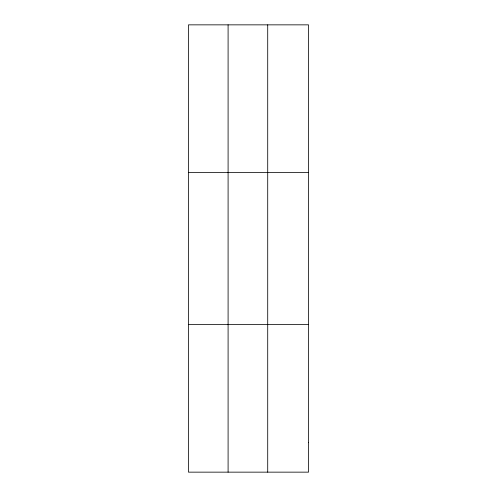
<?xml version="1.0" encoding="UTF-8"?>
<svg xmlns="http://www.w3.org/2000/svg" width="497" height="497" viewBox="0 0 497 497"><rect width="100%" height="100%" fill="white"/><g stroke="black" fill="none" stroke-linecap="round" stroke-linejoin="round"><path stroke-width="0.75" d="M228.092 472.15L228.092 24.85M267.709 472.15L267.709 24.85M188.469 172.459L308.531 172.459M188.469 324.541L308.531 324.541M308.531 442.628L308.531 472.15L188.469 472.15L188.469 24.85L308.531 24.85L308.531 442.628"/></g></svg>
